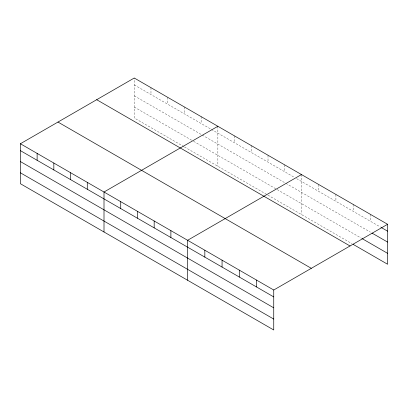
<?xml version="1.0" encoding="UTF-8"?>
<svg xmlns="http://www.w3.org/2000/svg" width="408" height="408" viewBox="0 0 408 408"><rect width="100%" height="100%" fill="white"/><g stroke="black" fill="none" stroke-linecap="round" stroke-linejoin="round"><path stroke-width="0.31" stroke-dasharray="2.04 1.53" d="M134.257 84.905L210.849 129.127M211.385 129.438L294.449 177.393M296.611 178.638L380.603 227.134M134.257 95.824L201.139 134.436M202.215 135.058L284.743 182.702M285.819 183.33L370.372 232.142M134.257 107.069L193.05 141.01M193.586 141.321L276.65 189.281M277.19 189.593L361.758 238.415M183.881 146.635L134.257 117.983L134.257 78.015M184.416 146.946L352.068 243.739M370.372 214.333L370.372 221.228M353.144 204.388L353.144 211.283M335.917 194.443L335.917 201.333M318.689 184.498L318.689 191.388M301.461 174.553L301.461 214.521M284.743 164.898L284.743 171.788M268.02 155.244L268.02 162.134M251.303 145.59L251.303 152.48M234.58 135.935L234.58 142.826M217.862 126.281L217.862 166.255M201.139 116.627L201.139 123.522M184.416 106.978L184.416 113.868M167.698 97.323L167.698 104.213M150.975 87.669L150.975 94.559"/><path stroke-width="0.61" d="M20.4 143.749L273.743 290.017L273.743 329.985L20.4 183.717L20.4 143.749L134.257 78.015L387.6 224.283L387.6 264.251L353.144 244.361M217.862 126.281L104.004 192.015L104.004 231.989M301.461 174.553L187.609 240.286L187.609 280.255M273.743 290.017L387.6 224.283M381.138 227.445L387.6 231.173M371.989 233.075L387.6 242.087M362.299 238.726L387.6 253.337M96.686 99.705L350.028 245.973M57.972 122.058L311.314 268.321M20.4 150.639L273.743 296.907M20.4 161.558L273.743 307.821M20.4 172.803L273.743 319.071M256.515 280.067L256.515 286.962M239.292 270.121L239.292 277.017M222.064 260.176L222.064 267.067M204.836 250.231L204.836 257.122M170.886 230.632L170.886 237.522M154.168 220.978L154.168 227.868M137.445 211.324L137.445 218.214M120.722 201.669L120.722 208.559M87.281 182.361L87.281 189.256M70.564 172.712L70.564 179.602M53.841 163.057L53.841 169.947M37.123 153.403L37.123 160.293"/></g></svg>
